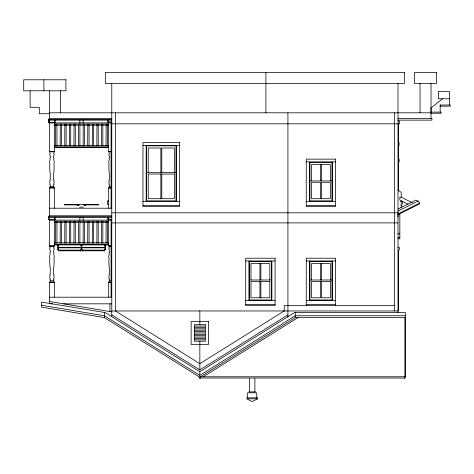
<?xml version="1.0" encoding="UTF-8"?>
<svg xmlns="http://www.w3.org/2000/svg" width="474" height="474" viewBox="0 0 474 474"><rect width="100%" height="100%" fill="white"/><g stroke="black" fill="none" stroke-linecap="round" stroke-linejoin="round"><path stroke-width="0.71" d="M449.346 105.003L449.382 91.429L438.373 91.429L438.373 98.764L449.382 98.764M402.361 204.069L402.456 201.574L400.494 201.574M54.427 122.896L55.008 120.141L55.008 122.434L54.427 122.896L55.008 122.434L48.816 122.434L48.816 120.141L49.397 122.896L111.775 122.896M54.427 220.143L55.008 217.388L55.008 219.681L54.427 220.143L55.008 219.681L48.816 219.681L48.816 217.388L49.397 220.143L111.775 220.143M54.249 152.432L53.491 153.357L54.249 154.453L53.236 156.894L53.236 157.528L54.018 158.286L53.657 159.738L54.32 161.747L53.864 165.165L54.184 165.456L53.864 172.708L53.526 173.093L53.621 179.794L54.172 180.262L53.621 180.79L54.208 182.407L53.621 184.19L54.143 184.718L53.343 185.186L53.343 186.347M54.249 246.924L53.491 247.849L54.249 248.945L53.236 251.392L53.236 252.02L54.018 252.778L53.657 254.23L54.32 256.238L53.864 259.663L54.184 259.953L53.864 267.2L53.526 267.591L53.621 274.286L54.172 274.754L53.621 275.281L54.208 276.899L53.621 278.688L54.143 279.21L53.343 279.678L53.343 280.845M111.775 120.141L48.472 120.141L48.472 119.454L49.385 118.536L111.775 118.536M111.775 217.388L48.472 217.388L48.472 216.701L49.385 215.783L111.775 215.783M404.885 378.027L200.561 378.027L199.844 378.596L199.127 378.027L199.127 376.771M442.639 98.764L431.032 107.93L430.996 112.113L441.128 112.113L441.128 113.262L431.032 113.262M49.729 186.62L54.089 186.62M108.902 186.62L110.365 186.347M54.32 122.896L55.008 122.434M54.32 220.143L55.008 219.681M284.246 310.938L199.844 363.688L115.443 310.938M111.775 314.866L199.844 369.91L287.919 314.866M405.347 315.755L295.255 315.755L199.844 375.384L199.844 371.746L294.567 312.544L405.347 312.544L405.347 377.221M405.347 317.586L295.255 317.586L199.844 377.221L104.434 317.586L41.475 307.093L41.475 302.092L104.434 312.473L104.434 317.586M203.316 376.771L298.01 317.586M398.006 209.034L415.888 200.099L417.683 200.994M398.006 211.09L418.4 200.893L419.834 203.767L398.006 214.681L398.006 216.974M398.006 213.91L419.526 203.15M52.827 151.68L54.32 151.336L49.503 151.336L50.991 151.68M50.991 187.686L49.503 188.03L54.32 188.03L52.827 187.686M110.169 187.686L108.676 188.03L111.082 188.03M52.827 246.172L54.32 245.828L49.503 245.828L50.991 246.172M50.991 282.184L49.503 282.528L54.32 282.528L52.827 282.184M110.169 282.184L108.676 282.528L111.082 282.528M49.385 112.8L431.032 112.8M49.385 113.719L39.295 113.719L39.295 107.296L30.123 107.296L30.123 90.783M398.006 118.536L431.95 118.536L431.95 120.141L398.006 120.141M48.472 119.454L111.775 119.454M398.006 121.06L399.381 121.06L399.381 123.815L111.775 123.815M108.676 122.896L107.989 121.978L108.57 122.896L107.989 120.141L107.989 121.978L111.775 121.978M54.32 124.04L108.676 124.04M54.32 125.189L60.198 125.189M61.661 125.189L78.56 125.189M80.029 125.189L82.968 125.189M84.437 125.189L101.329 125.189M102.799 125.189L108.676 125.189M142.964 145.37L179.664 145.37M398.468 145.37L399.155 145.317L399.155 142.674M54.32 145.601L108.676 145.601M54.32 146.976L108.676 146.976M54.32 147.207L108.676 147.207M54.32 147.663L108.676 147.663M111.082 151.336L108.676 151.336L110.169 151.68M50.078 151.804L53.746 151.804M109.251 151.804L111.082 151.804M306.263 161.883L335.622 161.883M398.468 161.883L399.155 161.83L399.155 159.187M146.632 172.666L175.99 172.666M309.937 180.92L331.954 180.92M50.191 187.574L53.633 187.574M109.364 187.574L111.082 187.574M398.006 190.507L398.693 190.507L401.217 192.403L401.217 197.208L412.404 202.795M401.217 197.208L399.843 197.208L399.843 200.105L407.853 204.116M108.552 200.875L107.325 200.875L107.61 203.992M142.964 201.332L179.664 201.332M306.263 201.332L335.622 201.332M107.811 204.513L108.753 204.513M64.233 204.549L79.271 204.549M83.726 204.549L98.764 204.549M107.936 204.614L108.339 204.614M78.174 204.667L84.822 204.667M64.233 204.916L79.271 204.916M83.726 204.916L98.764 204.916M77.232 204.946L78.714 204.946M84.283 204.946L85.764 204.946M77.232 205.129L78.613 205.129M84.378 205.129L85.764 205.129M400.951 205.212L401.97 205.212M401.437 205.313L401.845 205.313M142.964 205.461L179.664 205.461M306.263 205.461L335.622 205.461M79.537 207.12L83.46 207.12M111.775 208.216L49.385 208.216L49.385 215.783M111.775 212.802L398.006 212.802M397.621 214.177L399.843 214.177L399.843 238.825L398.006 238.825M48.472 216.701L111.775 216.701M108.676 220.143L107.989 219.225L108.57 220.143L107.989 217.388L107.989 219.225L111.775 219.225M54.32 221.287L108.676 221.287M54.32 222.436L60.198 222.436M61.661 222.436L78.56 222.436M80.029 222.436L82.968 222.436M84.437 222.436L101.329 222.436M102.799 222.436L108.676 222.436M111.775 222.893L398.006 222.893M398.006 233.866L399.843 233.866M398.006 237.64L399.843 237.64M54.32 242.848L108.676 242.848M54.32 244.223L108.676 244.223M54.32 244.454L108.676 244.454M80.604 244.614L82.494 244.614M104.339 244.614L106.129 244.614M57.07 244.673L59.137 244.673M54.32 244.91L108.676 244.91M57.07 245.017L59.137 245.017M80.467 244.963L82.529 244.963M104.203 244.963L106.265 244.963M105.566 245.076L104.902 245.076L104.89 249.662M111.082 245.828L108.676 245.828L110.169 246.172M50.078 246.302L53.746 246.302M109.251 246.302L111.082 246.302M398.006 247.203C399.795 246.148 399.967 250.45 398.468 249.958L398.468 310.968L111.775 310.968M58.563 247.695L104.778 247.695M58.563 247.754L104.778 247.754M80.924 249.662L82.073 249.662M104.659 249.662L105.809 249.662M57.532 249.715L58.675 249.715M80.698 249.887L80.58 251.036M82.298 249.887L82.411 251.036M58.906 250.118L80.936 250.118M82.405 250.118L104.434 250.118M58.906 250.805L104.434 250.805M245.716 260.967L275.074 260.967M306.263 260.967L335.622 260.967M249.383 280.004L271.401 280.004M309.937 280.004L331.954 280.004M110.365 280.845L109.251 280.845L108.902 281.574M50.191 282.066L53.633 282.066M109.364 282.066L111.082 282.066M49.503 297.204L111.775 297.204M245.716 300.415L275.074 300.415M306.263 300.415L335.622 300.415M50.724 303.828L52.555 303.828M63.569 303.828L111.775 303.828M245.716 304.545L275.074 304.545M306.263 304.545L335.622 304.545M394.338 305.463L284.246 305.463L284.246 310.968M104.434 312.544L105.121 312.544L199.844 371.746M194.82 326.076L204.869 326.076M194.82 327.451L204.869 327.451M194.82 328.826L204.869 328.826M194.82 330.2L204.869 330.2M194.82 331.581L204.869 331.581M194.82 332.955L204.869 332.955M194.82 334.33L204.869 334.33M194.82 335.705L204.869 335.705M194.82 337.085L204.869 337.085M194.82 338.46L204.869 338.46M194.82 339.834L204.869 339.834M200.561 376.771L404.885 376.771M248.927 391.88L255.35 391.88M246.634 397.84L257.643 397.84M49.503 301.482L111.775 311.862M41.475 305.262L104.434 315.755L199.844 375.384M48.816 120.141L49.397 122.896L48.816 122.434L49.503 122.896M48.816 219.681L49.503 220.143M48.816 122.434L49.397 122.896M108.747 152.432L109.5 153.357L108.747 154.453L109.755 156.894L109.755 157.528L108.973 158.286L109.34 159.738L108.676 161.747L109.133 165.165L108.813 165.456L109.133 172.708L109.47 173.093L109.376 179.794L108.819 180.262L109.376 180.79L108.789 182.407L109.376 184.19L108.848 184.718L109.648 185.186L109.648 186.347M49.574 152.432L50.327 153.357L49.574 154.453L50.582 156.894L50.582 157.528L49.8 158.286L50.167 159.738L49.503 161.747L49.96 165.165L49.64 165.456L49.96 172.708L50.297 173.093L50.203 179.794L49.646 180.262L50.203 180.79L49.616 182.407L50.203 184.19L49.675 184.718L50.475 185.186L50.475 186.347M108.747 246.924L109.5 247.849L108.747 248.945L109.755 251.392L109.755 252.02L108.973 252.778L109.34 254.23L108.676 256.238L109.133 259.663L108.813 259.953L109.133 267.2L109.47 267.591L109.376 274.286L108.819 274.754L109.376 275.281L108.789 276.899L109.376 278.688L108.848 279.21L109.648 279.678L109.648 280.845M49.574 246.924L50.327 247.849L49.574 248.945L50.582 251.392L50.582 252.02L49.8 252.778L50.167 254.23L49.503 256.238L49.96 259.663L49.64 259.953L49.96 267.2L50.297 267.591L50.203 274.286L49.646 274.754L50.203 275.281L49.616 276.899L50.203 278.688L49.675 279.21L50.475 279.678L50.475 280.845M107.989 121.978L108.57 122.896M107.989 219.225L108.57 220.143M107.989 217.388L108.279 218.763M440.21 105.003L440.21 106.152L450.3 106.152L450.3 105.003L440.174 105.003L440.174 112.113M431.032 83.448L431.032 118.536M420.023 83.448L420.023 112.8M404.885 317.586L404.885 378.596M401.217 200.798L401.217 208.098M398.468 123.815L398.468 191.105M398.006 83.448L398.006 312.431M394.338 112.8L394.338 310.968M335.622 305.463L335.622 258.212L306.263 258.212L306.263 305.463M332.41 161.883L332.41 201.332M332.41 260.967L332.41 300.415M330.348 180.92L330.348 164.519L311.542 164.519L311.542 180.92M330.348 280.004L330.348 263.603L311.542 263.603L311.542 280.004M321.402 164.519L321.402 180.92M321.402 198.695L321.402 182.294L330.348 182.294L330.348 198.695L311.542 198.695L311.542 182.294L320.483 182.294L320.483 198.695M321.402 263.603L321.402 280.004M320.483 164.519L320.483 180.92M320.483 263.603L320.483 280.004M309.475 161.883L309.475 201.332M309.475 260.967L309.475 300.415M295.255 312.544L295.255 317.586M287.919 112.8L287.919 317.272M271.863 260.967L271.863 300.415M269.795 280.004L269.795 263.603L250.989 263.603L250.989 280.004M265.896 72.439L265.896 112.8M260.854 263.603L260.854 280.004M260.854 281.378L260.854 297.779M259.936 263.603L259.936 280.004M259.936 281.378L259.936 297.779M256.724 397.84L256.724 392.792L247.552 392.792L247.552 397.84M254.888 378.548L254.888 391.88M249.383 378.548L249.383 391.88M248.927 260.967L248.927 300.415M200.561 376.664L200.561 378.027M199.844 310.885L199.844 324.696M199.844 341.209L199.844 369.91M176.452 145.37L176.452 201.332M174.385 172.666L174.385 148.007L161.77 148.007L161.77 172.666M161.77 174.041L161.77 198.695M160.852 172.666L160.852 148.007L148.238 148.007L148.238 172.666M160.852 174.041L160.852 198.695M146.176 145.37L146.176 201.332M115.443 112.8L115.443 310.968M111.775 83.448L111.775 316.697M111.082 122.168L111.082 208.216M111.082 219.409L111.082 297.204M109.938 303.828L109.938 311.554M108.676 122.316L108.676 151.68M108.676 187.686L108.676 208.216M108.676 219.575L108.676 246.172M108.676 282.184L108.676 297.204M107.414 145.879L107.414 124.295L106.152 124.271L106.04 145.879M107.414 243.126L107.414 221.542L106.152 221.518L106.04 243.126M105.69 247.552L105.69 247.896M105.578 245.076L105.578 249.662M105.234 247.552L105.234 247.896M104.434 249.887L104.434 251.036M102.828 145.879L102.828 124.295L101.566 124.271L101.454 145.879M102.828 243.126L102.828 221.542L101.566 221.518L101.454 243.126M98.242 145.879L98.242 124.295L96.98 124.271L96.862 145.879M98.242 243.126L98.242 221.542L96.98 221.518L96.862 243.126M93.651 145.879L93.651 124.295L92.394 124.271L92.276 145.879M93.651 243.126L93.651 221.542L92.394 221.518L92.276 243.126M89.065 145.879L89.065 124.295L87.803 124.271L87.69 145.879M89.065 243.126L89.065 221.542L87.803 221.518L87.69 243.126M84.479 145.879L84.479 124.295L83.217 124.271L83.104 145.879M84.479 243.126L84.479 221.542L83.217 221.518L83.104 243.126M83.104 120.141L83.104 122.896M83.104 217.388L83.104 220.143M81.842 249.662L81.842 245.076L81.167 245.076L81.155 249.662M79.893 120.141L79.893 122.896M79.893 145.879L79.893 124.295L78.631 124.271L78.518 145.879M79.893 217.388L79.893 220.143M79.893 243.126L79.893 221.542L78.631 221.518L78.518 243.126M75.307 145.879L75.307 124.295L74.045 124.271L73.926 145.879M75.307 243.126L75.307 221.542L74.045 221.518L73.926 243.126M70.715 145.879L70.715 124.295L69.459 124.271L69.34 145.879M70.715 243.126L70.715 221.542L69.459 221.518L69.34 243.126M66.129 145.879L66.129 124.295L64.867 124.271L64.754 145.879M66.129 243.126L66.129 221.542L64.867 221.518L64.754 243.126M61.543 145.879L61.543 124.295L60.281 124.271L60.168 145.879M61.543 243.126L61.543 221.542L60.281 221.518L60.168 243.126M60.399 90.783L60.399 112.8M58.906 249.946L58.906 251.09M58.444 249.715L58.444 245.129L57.769 245.129L57.757 249.715M58.106 247.552L58.106 247.896M57.644 247.552L57.644 247.896M56.957 145.879L56.957 124.295L55.695 124.271L55.582 145.879M56.957 243.126L56.957 221.542L55.695 221.518L55.582 243.126M54.32 122.316L54.32 151.68M54.32 187.686L54.32 208.216M54.32 219.575L54.32 246.172M54.32 282.184L54.32 297.204M54.089 281.574L53.746 280.845L50.078 280.845L49.729 281.574M49.503 122.316L49.503 151.68M49.503 187.686L49.503 208.216M49.503 219.575L49.503 246.172M49.503 282.184L49.503 303.828M49.385 90.783L49.385 118.536M43.881 79.774L43.881 90.783M257.643 398.812L252.138 401.561L246.634 398.812L257.643 398.812M404.429 72.439L105.352 72.439L105.352 83.448L404.429 83.448L404.429 72.439M436.536 72.439L414.519 72.439L414.519 83.448L436.536 83.448L436.536 72.439M65.904 79.774L23.7 79.774L23.7 90.783L65.904 90.783L65.904 79.774M179.664 142.621L142.964 142.621L142.964 206.38L179.664 206.38L179.664 142.621M175.99 145.832L146.632 145.832L146.632 200.875L175.99 200.875L175.99 145.832M335.622 159.134L306.263 159.134L306.263 206.38L335.622 206.38L335.622 159.134M331.954 162.345L309.937 162.345L309.937 200.875L331.954 200.875L331.954 162.345M174.385 174.041L148.238 174.041L148.238 198.695L174.385 198.695L174.385 174.041M275.074 258.212L245.716 258.212L245.716 305.463L275.074 305.463L275.074 258.212M271.401 261.423L249.383 261.423L249.383 299.959L271.401 299.959L271.401 261.423M331.954 261.423L309.937 261.423L309.937 299.959L331.954 299.959L331.954 261.423M269.795 281.378L250.989 281.378L250.989 297.779L269.795 297.779L269.795 281.378M320.483 281.378L311.542 281.378L311.542 297.779L320.483 297.779L320.483 281.378M330.348 281.378L321.402 281.378L321.402 297.779L330.348 297.779L330.348 281.378M208.56 321.485L191.129 321.485L191.129 344.42L208.56 344.42L208.56 321.485M205.349 324.696L194.34 324.696L194.34 341.209L205.349 341.209L205.349 324.696"/></g></svg>
